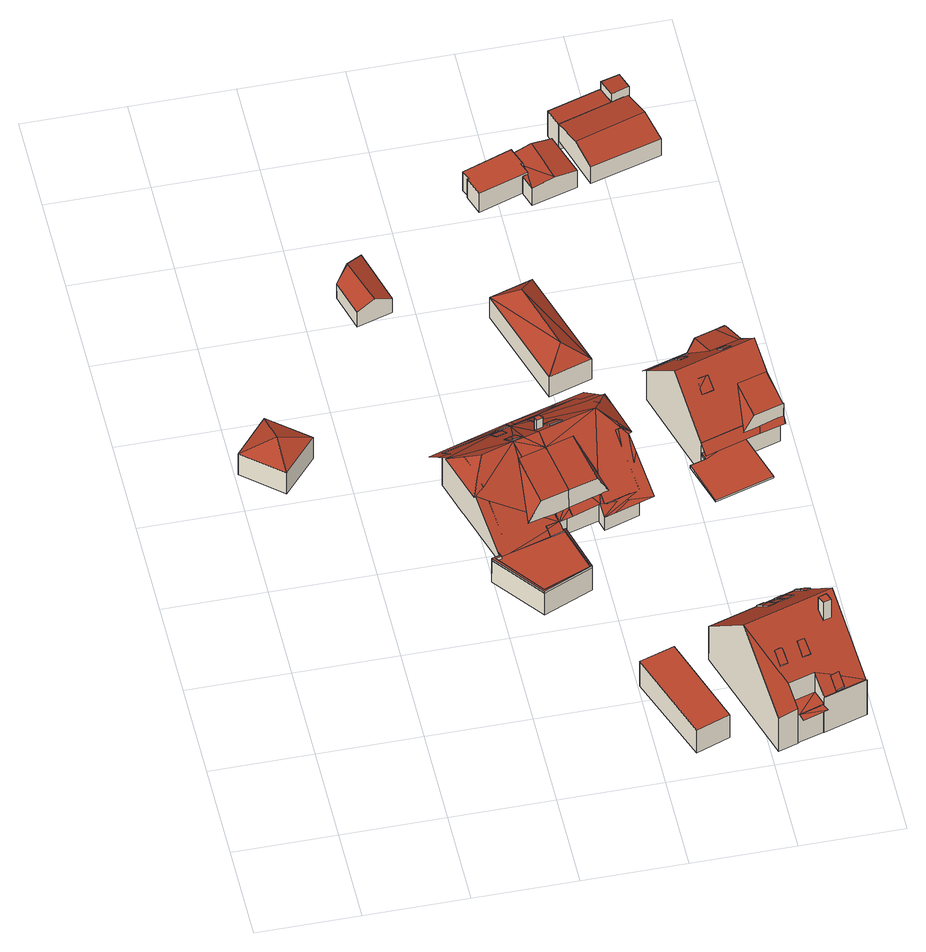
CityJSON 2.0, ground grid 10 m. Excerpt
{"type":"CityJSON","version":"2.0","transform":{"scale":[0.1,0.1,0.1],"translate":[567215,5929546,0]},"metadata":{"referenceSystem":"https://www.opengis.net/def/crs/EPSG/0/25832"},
"CityObjects":{
"building1":{"type":"Building","attributes":{"Grundfläche 2D":"24.319567","Grundhöhe NN":"0.627"},"geometry":[{"type":"Solid","lod":"3","boundaries":[[[[0,1,2]],[[0,3,1]],[[0,2,4]],[[0,4,3]],[[5,6,2,1]],[[6,7,4,2]],[[7,8,3,4]],[[8,5,1,3]],[[8,7,6,5]]]],"semantics":{"surfaces":[{"type":"RoofSurface"},{"type":"WallSurface"},{"type":"GroundSurface"}],"values":[[0,0,0,0,1,1,1,1,2]]}}]},
"building2":{"type":"Building","attributes":{"Grundfläche 2D":"119.126066","Grundhöhe NN":"1.270"},"children":["building2-1","building2-2","building2-3","building2-4"],"geometry":[{"type":"MultiSurface","lod":"3","boundaries":[[[9,10,11,12]],[[13,14,15,16]],[[15,17,16]],[[18,19,11,20]],[[13,21,14]],[[14,13,14,22]],[[23,24,11]],[[11,24,20]],[[25,24,23]],[[25,26,27]],[[28,25,27,29,30]],[[28,30,29,31,20,32,25]],[[24,25,32,20]],[[33,20,31,29,34,35]],[[33,35,34,36,37]],[[20,33,37,36,38,39]],[[40,14,22,41,42,43,38,44,45]],[[22,14,21]],[[12,20,39,38,43,42]],[[12,18,20]],[[14,40,45,46,47]],[[40,45,40,14]],[[9,12,42,41]],[[48,49,50,51,52,44,53]],[[10,16,17]],[[10,17,11]],[[12,11,19,18]],[[21,13,16,10,9,41,22]],[[54,55,45,43,39,37,35,56,31,57,58,59,60]],[[14,47,61,62]],[[63,14,62,64]],[[17,63,64,65]],[[66,25,23,11,17,65,67]],[[25,66,59,58,68,69,70]],[[47,46,45,55,71,53,44,52,51,50,72,61]],[[48,53,71,73]],[[49,48,73,74]],[[50,49,74,72]],[[54,60,59,66,67,65,64,62,61,72,74,73,71,55]],[[14,17,16,15]],[[26,25,70]],[[70,69,26]],[[26,69,68]],[[58,57,29,27,26,68]],[[31,56,35,34,29]],[[29,57,31]],[[34,35,37,36]],[[36,37,39,38]],[[43,45,44,38]],[[39,43,38]],[[17,14,63]]],"semantics":{"surfaces":[{"type":"RoofSurface"},{"type":"WallSurface"},{"type":"GroundSurface"}],"values":[0,0,0,0,0,0,0,0,0,0,0,0,0,0,0,0,0,0,0,0,0,0,0,0,1,1,1,1,1,1,1,1,1,1,1,1,1,1,2,0,0,0,0,0,0,0,0,0,0,0,0]}}]},
"building2-1":{"type":"BuildingInstallation","parents":["building2"],"geometry":[{"type":"MultiSurface","lod":"3","boundaries":[[[75,76,77]],[[78,79,80,81,75]],[[81,76,75]],[[82,83,84,78,75,77]],[[84,85,79,78]],[[79,85,32,86,76,81,80]],[[86,82,77,76]]],"semantics":{"surfaces":[{"type":"RoofSurface"},{"type":"WallSurface"}],"values":[0,0,0,1,1,1,1]}}]},
"building2-2":{"type":"BuildingInstallation","parents":["building2"],"geometry":[{"type":"MultiSurface","lod":"3","boundaries":[[[87,88,89,90,91,92,93,94,95,96]],[[44,53,91,90]],[[53,48,92,91]],[[48,49,93,92]],[[49,50,94,93]],[[95,94,50,51]],[[96,95,51,97]],[[97,98,87,96]],[[99,88,87,98]],[[89,88,99,100]],[[100,44,90,89]]],"semantics":{"surfaces":[{"type":"RoofSurface"},{"type":"WallSurface"}],"values":[0,1,1,1,1,1,1,1,1,1,1]}}]},
"building2-3":{"type":"BuildingInstallation","parents":["building2"],"geometry":[{"type":"MultiSurface","lod":"3","boundaries":[[[101,102,103]],[[104,102,101,105]],[[106,40,101,103]],[[46,105,101,40]],[[47,104,105,46]],[[47,14,102,104]],[[14,106,103,102]]],"semantics":{"surfaces":[{"type":"RoofSurface"},{"type":"WallSurface"}],"values":[0,0,1,1,1,1,1]}}]},
"building2-4":{"type":"BuildingInstallation","parents":["building2"],"geometry":[{"type":"MultiSurface","lod":"3","boundaries":[[[107,108,109,110]],[[111,112,108,107]],[[112,113,109,108]],[[28,114,110,109,113]],[[30,111,107,110,114]]],"semantics":{"surfaces":[{"type":"RoofSurface"},{"type":"WallSurface"}],"values":[0,1,1,1,1]}}]},
"building3":{"type":"Building","attributes":{"Grundfläche 2D":"17.410753","Grundhöhe NN":"1.309"},"geometry":[{"type":"Solid","lod":"3","boundaries":[[[[115,116,117,118]],[[119,115,118,120]],[[120,118,117,121,122]],[[119,120,122,123]],[[116,115,119,123,124]],[[117,116,124,121]],[[122,121,124,123]]]],"semantics":{"surfaces":[{"type":"RoofSurface"},{"type":"WallSurface"},{"type":"GroundSurface"}],"values":[[0,0,1,1,1,1,2]]}}]},
"building4":{"type":"Building","attributes":{"Grundfläche 2D":"33.595296","Grundhöhe NN":"0.766"},"geometry":[{"type":"Solid","lod":"3","boundaries":[[[[125,126,127,128]],[[129,130,128,127]],[[130,131,125,128]],[[131,132,126,125]],[[132,129,127,126]],[[132,131,130,129]]]],"semantics":{"surfaces":[{"type":"RoofSurface"},{"type":"WallSurface"},{"type":"GroundSurface"}],"values":[[0,1,1,1,1,2]]}}]},
"building5":{"type":"Building","attributes":{"Grundfläche 2D":"76.245888","Grundhöhe NN":"1.270"},"children":["building5-1","building5-2","building5-3"],"geometry":[{"type":"Solid","lod":"3","boundaries":[[[[10,133,134,11]],[[135,136,16,15]],[[137,138,135,139,140]],[[141,142,143,135,138,137,140,144,145,146,147,148]],[[143,149,136,135]],[[147,146,11,134]],[[146,145,144,150,151]],[[151,150,152,153,146]],[[154,155,25,156,157,146,153,152,158,159]],[[155,154,159,158,160,25]],[[26,25,160]],[[156,25,161,23,146,157]],[[11,146,23]],[[141,134,133]],[[10,11,17,16]],[[133,10,16,136,149,143,142,141]],[[147,134,148]],[[134,141,148]],[[162,163,164,165]],[[166,162,165,167]],[[168,151,145,166,167,169]],[[170,168,169,171]],[[172,159,153,170,171,173]],[[25,172,173,66]],[[17,11,23,161,25,66,65]],[[174,175,176,138,177,178,179,180]],[[178,17,65,179]],[[164,163,137,176,175]],[[165,164,175,174,180,179,65,66,173,171,169,167]],[[16,17,135,15]],[[181,139,135,138,176,137,163]],[[135,17,178]],[[178,177,135]],[[138,135,177]],[[163,144,140,139,181]],[[150,144,166,182]],[[166,144,163,162]],[[153,152,150,151,168,170]],[[166,145,150,182]],[[145,151,150]],[[153,159,158,152]],[[160,158,159,172,26]],[[26,172,25]]]],"semantics":{"surfaces":[{"type":"RoofSurface"},{"type":"WallSurface"},{"type":"GroundSurface"}],"values":[[0,0,0,0,0,0,0,0,0,0,0,0,0,0,1,1,1,1,1,1,1,1,1,1,1,1,1,1,2,0,0,0,0,0,0,0,0,0,0,0,0,0,0]]}}]},
"building5-1":{"type":"BuildingInstallation","parents":["building5"],"geometry":[{"type":"MultiSurface","lod":"3","boundaries":[[[183,184,185,186]],[[183,186,187,188]],[[184,183,188,189]],[[189,190,185,184]],[[190,187,186,185]]],"semantics":{"surfaces":[{"type":"RoofSurface"},{"type":"WallSurface"}],"values":[0,1,1,1,1]}}]},
"building5-2":{"type":"BuildingInstallation","parents":["building5"],"geometry":[{"type":"MultiSurface","lod":"3","boundaries":[[[191,192,193,194]],[[194,193,195,196]],[[196,197,191,194]],[[192,191,197,198]],[[198,195,193,192]]],"semantics":{"surfaces":[{"type":"RoofSurface"},{"type":"WallSurface"}],"values":[0,1,1,1,1]}}]},
"building5-3":{"type":"BuildingInstallation","parents":["building5"],"geometry":[{"type":"MultiSurface","lod":"3","boundaries":[[[199,200,201]],[[202,203,204,199,201,205]],[[203,202,206]],[[207,157,208,205,201,200]],[[208,154,209,206,202,205]],[[210,204,203,206,209,155]],[[207,200,199,204,210,156]]],"semantics":{"surfaces":[{"type":"RoofSurface"},{"type":"WallSurface"}],"values":[0,0,0,1,1,1,1]}}]},
"building6":{"type":"Building","attributes":{"Grundfläche 2D":"115.970251","Grundhöhe NN":"1.440"},"children":["building6-1","building6-2","building6-3","building6-4","building6-5","building6-6","building6-7","building6-8","building6-9","building6-10","building6-11","building6-12"],"geometry":[{"type":"Solid","lod":"3","boundaries":[[[[211,212,213,214]],[[215,216,217,218,214,219,220]],[[221,222,223,224,225,220,219,226,227,228]],[[229,230,215,220]],[[216,211,214,218,217]],[[231,232,233,234]],[[231,234,235,236]],[[234,237,238]],[[239,235,234,238]],[[240,239,234,233,241,242]],[[236,235,243,244]],[[235,239,240,243]],[[211,216,231,236,244,245,212]],[[213,212,245,246]],[[247,248,222,221,228,227,226,219,214,213,246,249]],[[250,225,224,223,222,248,251]],[[229,220,225,250,252]],[[229,252,241,233,230]],[[230,233,232,215]],[[215,232,231,216]],[[250,251,248,247,249,246,245,244,243,240,242,241,252]],[[239,237,234]],[[238,237,239]],[[239,235,239,238]]]],"semantics":{"surfaces":[{"type":"RoofSurface"},{"type":"WallSurface"},{"type":"GroundSurface"}],"values":[[0,0,0,0,0,0,0,0,0,1,1,1,1,1,1,1,1,1,1,1,2,0,0,0]]}}]},
"building6-1":{"type":"BuildingInstallation","parents":["building6"],"geometry":[{"type":"MultiSurface","lod":"3","boundaries":[[[253,254,255,256,257]],[[255,254,258,259]],[[259,260,256,255]],[[254,253,257,261,262,258]]],"semantics":{"surfaces":[{"type":"RoofSurface"},{"type":"WallSurface"}],"values":[0,1,1,1]}}]},
"building6-2":{"type":"BuildingInstallation","parents":["building6"],"geometry":[{"type":"MultiSurface","lod":"3","boundaries":[[[263,264,265,266,267]],[[227,228,263,267]],[[265,264,263,228,268]],[[266,265,268,269]]],"semantics":{"surfaces":[{"type":"RoofSurface"},{"type":"WallSurface"}],"values":[0,1,1,1]}}]},
"building6-3":{"type":"BuildingInstallation","parents":["building6"],"geometry":[{"type":"MultiSurface","lod":"3","boundaries":[[[270,271,272,273]],[[270,273,274,275]],[[271,270,275,276]],[[271,276,277,272]]],"semantics":{"surfaces":[{"type":"RoofSurface"},{"type":"WallSurface"}],"values":[0,1,1,1]}}]},
"building6-4":{"type":"BuildingInstallation","parents":["building6"],"geometry":[{"type":"MultiSurface","lod":"3","boundaries":[[[278,279,280,281,282]],[[283,282,281,280,284,285]],[[278,282,283,286]],[[279,278,286,287]]],"semantics":{"surfaces":[{"type":"RoofSurface"},{"type":"WallSurface"}],"values":[0,1,1,1]}}]},
"building6-5":{"type":"BuildingInstallation","parents":["building6"],"geometry":[{"type":"MultiSurface","lod":"3","boundaries":[[[288,289,290,291,292]],[[293,294,289,288]],[[295,293,288,292]],[[218,296,290,289,294]],[[292,291,290,296,217,295]]],"semantics":{"surfaces":[{"type":"RoofSurface"},{"type":"WallSurface"}],"values":[0,1,1,1,1]}}]},
"building6-6":{"type":"BuildingInstallation","parents":["building6"],"geometry":[{"type":"MultiSurface","lod":"3","boundaries":[[[297,298,299,300,301,302]],[[303,304,297,302,301]],[[304,305,298,297]],[[305,306,299,298]],[[301,300,299,306,307,303]]],"semantics":{"surfaces":[{"type":"RoofSurface"},{"type":"WallSurface"}],"values":[0,1,1,1,1]}}]},
"building6-7":{"type":"BuildingInstallation","parents":["building6"],"geometry":[{"type":"MultiSurface","lod":"3","boundaries":[[[308,309,310,311]],[[311,310,312,313]],[[308,311,313,314]],[[309,308,314,315]],[[310,309,315,312]]],"semantics":{"surfaces":[{"type":"RoofSurface"},{"type":"WallSurface"}],"values":[0,1,1,1,1]}}]},
"building6-8":{"type":"BuildingInstallation","parents":["building6"],"geometry":[{"type":"MultiSurface","lod":"3","boundaries":[[[316,317,318,319,320]],[[321,318,317,316,322,323]],[[321,324,319,318]],[[324,325,320,319]],[[322,316,320,325]]],"semantics":{"surfaces":[{"type":"RoofSurface"},{"type":"WallSurface"}],"values":[0,1,1,1,1]}}]},
"building6-9":{"type":"BuildingInstallation","parents":["building6"],"geometry":[{"type":"MultiSurface","lod":"3","boundaries":[[[267,266,326,327]],[[267,327,226,227]],[[326,266,269,328]],[[328,226,327,326]]],"semantics":{"surfaces":[{"type":"RoofSurface"},{"type":"WallSurface"}],"values":[0,1,1,1]}}]},
"building6-10":{"type":"BuildingInstallation","parents":["building6"],"geometry":[{"type":"MultiSurface","lod":"3","boundaries":[[[279,329,330,280]],[[280,330,331,284]],[[287,332,329,279]],[[332,331,330,329]]],"semantics":{"surfaces":[{"type":"RoofSurface"},{"type":"WallSurface"}],"values":[0,1,1,1]}}]},
"building6-11":{"type":"BuildingInstallation","parents":["building6"],"geometry":[{"type":"MultiSurface","lod":"3","boundaries":[[[273,272,333,334,335]],[[336,274,273,335]],[[277,337,334,333,272]],[[337,336,335,334]]],"semantics":{"surfaces":[{"type":"RoofSurface"},{"type":"WallSurface"}],"values":[0,1,1,1]}}]},
"building6-12":{"type":"BuildingInstallation","parents":["building6"],"geometry":[{"type":"MultiSurface","lod":"3","boundaries":[[[256,338,339,257]],[[340,261,257,339]],[[260,341,338,256]],[[341,340,339,338]]],"semantics":{"surfaces":[{"type":"RoofSurface"},{"type":"WallSurface"}],"values":[0,1,1,1]}}]},
"building7":{"type":"Building","attributes":{"Grundfläche 2D":"48.190642","Grundhöhe NN":"1.450"},"geometry":[{"type":"Solid","lod":"3","boundaries":[[[[342,343,344]],[[345,346,343]],[[342,345,343]],[[342,344,347]],[[345,347,346]],[[342,347,345]],[[348,349,344,343]],[[349,350,347,344]],[[350,351,346,347]],[[351,348,343,346]],[[351,350,349,348]]]],"semantics":{"surfaces":[{"type":"RoofSurface"},{"type":"WallSurface"},{"type":"GroundSurface"}],"values":[[0,0,0,0,0,0,1,1,1,1,2]]}}]},
"building8":{"type":"Building","attributes":{"Grundfläche 2D":"15.698104","Grundhöhe NN":"1.304"},"geometry":[{"type":"Solid","lod":"3","boundaries":[[[[352,353,354,355,356,357,358,359]],[[354,353,360,361]],[[355,354,361,362]],[[356,355,362,363]],[[357,356,363,364]],[[358,357,364,365]],[[359,358,365,366]],[[352,359,366,367]],[[353,352,367,360]],[[360,367,366,365,364,363,362,361]]]],"semantics":{"surfaces":[{"type":"RoofSurface"},{"type":"WallSurface"},{"type":"GroundSurface"}],"values":[[0,1,1,1,1,1,1,1,1,2]]}}]},
"building9":{"type":"Building","attributes":{"Grundfläche 2D":"83.312500","Grundhöhe NN":"1.780"},"children":["building9-1","building9-2","building9-3","building9-4"],"geometry":[{"type":"Solid","lod":"3","boundaries":[[[[368,369,370]],[[371,372,368,373]],[[369,368,372,374]],[[375,376,377,378,379]],[[380,381,382,383,384,378,377,385,386,387,388,389,390]],[[391,392,393,394]],[[371,395,394,393,396,397,386,385,372]],[[385,374,372]],[[373,395,371]],[[383,379,378,384]],[[391,394,395,373,368,370]],[[398,369,374]],[[398,391,370,369]],[[383,382,381,380,375,379]],[[380,399,400,377,376,375]],[[387,386,397,401,402,403,404]],[[402,405,400,384,387,404,403]],[[385,377,400,405,406,398,374]],[[397,398,406,401]],[[405,402,401,406]],[[389,388,387,384,400,399,380,390]],[[397,396,393,392,391,398]]]],"semantics":{"surfaces":[{"type":"RoofSurface"},{"type":"WallSurface"},{"type":"GroundSurface"}],"values":[[0,0,0,0,0,0,0,0,0,0,1,1,1,1,1,1,1,1,1,2,0,0]]}}]},
"building9-1":{"type":"BuildingInstallation","parents":["building9"],"geometry":[{"type":"MultiSurface","lod":"3","boundaries":[[[407,408,409,410]],[[410,409,411,412]],[[407,410,412,413]],[[408,407,413,414]],[[409,408,414,411]]],"semantics":{"surfaces":[{"type":"RoofSurface"},{"type":"WallSurface"}],"values":[0,1,1,1,1]}}]},
"building9-2":{"type":"BuildingInstallation","parents":["building9"],"geometry":[{"type":"MultiSurface","lod":"3","boundaries":[[[415,416,417,418]],[[418,417,419,420]],[[415,418,420,421]],[[415,421,422,416]],[[417,416,422,419]]],"semantics":{"surfaces":[{"type":"RoofSurface"},{"type":"WallSurface"}],"values":[0,1,1,1,1]}}]},
"building9-3":{"type":"BuildingInstallation","parents":["building9"],"geometry":[{"type":"MultiSurface","lod":"3","boundaries":[[[423,424,425,426]],[[426,425,427,428]],[[423,426,428,429]],[[424,423,429,430]],[[425,424,430,427]]],"semantics":{"surfaces":[{"type":"RoofSurface"},{"type":"WallSurface"}],"values":[0,1,1,1,1]}}]},
"building9-4":{"type":"BuildingInstallation","parents":["building9"],"geometry":[{"type":"MultiSurface","lod":"3","boundaries":[[[431,432,404]],[[433,434,432,431,435]],[[436,403,404,432]],[[403,437,431,404]],[[437,438,435,431]],[[438,439,433,435]],[[439,440,434,433]],[[440,436,432,434]],[[403,436,440,439,438,437]]],"semantics":{"surfaces":[{"type":"RoofSurface"},{"type":"WallSurface"},{"type":"OuterCeilingSurface"}],"values":[0,0,1,1,1,1,1,1,2]}}]},
"building10":{"type":"Building","attributes":{"Grundfläche 2D":"18.949280","Grundhöhe NN":"1.323"},"geometry":[{"type":"Solid","lod":"3","boundaries":[[[[441,442,443,444]],[[445,444,446]],[[447,441,444,445]],[[447,445,448]],[[449,442,441,450]],[[444,443,451,363]],[[446,444,363,362]],[[445,446,362,361]],[[448,445,361,452]],[[447,448,452,453]],[[450,441,447,453,454]],[[449,450,454,455]],[[451,443,442,449,455]],[[362,363,451,455,454,453,452,361]]]],"semantics":{"surfaces":[{"type":"RoofSurface"},{"type":"WallSurface"},{"type":"GroundSurface"}],"values":[[0,0,0,0,0,1,1,1,1,1,1,1,1,2]]}}]},
"building11":{"type":"Building","attributes":{"Grundfläche 2D":"10.837743","Grundhöhe NN":"0.014"},"geometry":[{"type":"Solid","lod":"3","boundaries":[[[[456,457,458,459,460]],[[461,462,460,459]],[[462,463,464,457,456,460]],[[464,465,458,457]],[[465,461,459,458]],[[463,462,461,465,464]]]],"semantics":{"surfaces":[{"type":"RoofSurface"},{"type":"WallSurface"},{"type":"GroundSurface"}],"values":[[0,1,1,1,1,2]]}}]},
"building12":{"type":"Building","attributes":{"Grundfläche 2D":"43.003669","Grundhöhe NN":"1.311"},"geometry":[{"type":"Solid","lod":"3","boundaries":[[[[466,467,468,469]],[[470,471,467,466,472]],[[469,468,473,474]],[[472,466,469,474,475]],[[471,470,472,475,476]],[[473,468,467,471,476]],[[475,474,473,476]]]],"semantics":{"surfaces":[{"type":"RoofSurface"},{"type":"WallSurface"},{"type":"GroundSurface"}],"values":[[0,0,1,1,1,1,2]]}}]},
"building13":{"type":"Building","attributes":{"Grundfläche 2D":"3.350863","Grundhöhe NN":"0.136"},"geometry":[{"type":"Solid","lod":"3","boundaries":[[[[477,478,479,480,481]],[[482,483,484,479,478,477]],[[484,485,480,479]],[[485,486,481,480]],[[486,482,477,481]],[[484,483,482,486,485]]]],"semantics":{"surfaces":[{"type":"RoofSurface"},{"type":"WallSurface"},{"type":"GroundSurface"}],"values":[[0,1,1,1,1,2]]}}]}
},
"vertices":[
[38,442,45],[34,476,34],[2,439,34],[72,444,34],[40,407,34],[34,476,6],[2,439,6],[40,407,6],[72,444,6],
[248,289,76],[275,297,76],[263,340,89],[236,332,89],[270,296,51],[264,287,46],[277,291,46],[275,297,52],[274,301,55],[240,333,89],[243,334,89],[234,344,99],[261,293,51],[251,290,52],[259,351,99],[245,347,99],[244,402,55],[242,410,49],[166,386,49],[226,389,62],[176,354,80],[223,387,63],[186,352,83],[238,363,84],[203,334,99],[174,353,80],[189,343,90],[189,302,80],[196,319,90],[191,303,80],[199,310,83],[252,281,45],[235,285,53],[235,293,60],[202,300,75],[204,260,42],[213,263,41],[254,275,40],[267,279,39],[234,209,42],[282,230,42],[268,279,42],[267,279,42],[254,275,42],[196,258,42],[189,343,13],[213,263,13],[188,345,88],[184,360,76],[177,382,56],[177,382,13],[188,345,13],[267,279,13],[264,287,13],[261,297,55],[261,297,13],[274,301,13],[244,402,13],[263,340,13],[226,396,56],[241,401,56],[242,401,56],[196,258,13],[268,279,13],[234,209,13],[282,230,13],
[235,349,96],[229,360,86],[233,348,96],[244,351,96],[240,364,85],[238,363,85],[236,363,85],[233,348,95],[235,349,95],[244,351,95],[240,364,84],[229,360,85],
[234,211,45],[199,257,45],[205,258,45],[204,260,45],[196,258,45],[234,209,45],[282,230,45],[268,279,45],[267,279,45],[281,230,45],[281,230,42],[234,211,42],[199,257,42],[205,258,42],
[252,281,46],[264,287,47],[251,283,48],[267,279,40],[254,275,41],[251,283,47],
[226,378,71],[236,381,71],[233,391,63],[223,388,63],[226,378,70],[236,381,70],[233,391,62],[223,388,62],
[160,590,41],[177,595,32],[161,652,32],[145,637,41],[143,585,32],[132,623,32],[161,652,13],[132,623,13],[143,585,13],[177,595,13],
[366,34,38],[334,123,41],[300,112,41],[333,22,38],[300,112,8],[333,22,8],[366,34,8],[334,123,8],
[303,305,76],[290,348,89],[304,299,48],[298,304,53],[312,300,47],[308,299,47],[306,289,40],[355,304,41],[314,309,53],[310,308,53],[305,306,53],[341,349,79],[334,354,85],[315,368,99],[307,320,63],[313,311,55],[303,305,53],[344,350,80],[333,357,87],[330,400,80],[321,380,92],[269,401,63],[266,401,62],[261,394,66],[268,390,70],[327,399,80],[315,399,76],[318,433,49],[259,351,98],[329,352,84],[342,309,48],[342,309,13],[329,352,13],[334,353,84],[334,353,13],[326,379,87],[326,379,13],[321,378,92],[321,378,13],[308,421,56],[308,421,13],[308,299,13],[308,298,13],[308,298,46],[306,307,54],[305,310,55],[305,310,13],[306,307,13],[328,301,45],[336,353,83],
[283,363,96],[280,375,85],[268,372,85],[271,360,96],[271,360,95],[283,363,95],[280,375,84],[268,372,84],
[265,362,104],[263,366,104],[258,365,104],[259,360,104],[258,365,87],[259,360,92],[265,362,92],[263,366,88],
[261,394,67],[262,389,71],[268,390,71],[269,401,64],[266,401,63],[259,399,63],[272,392,71],[269,402,63],[262,389,70],[272,392,70],[269,402,62],[259,399,62],
[449,18,60],[449,17,60],[491,30,60],[490,31,60],[418,26,77],[444,34,77],[461,33,71],[466,33,69],[472,91,122],[385,64,122],[453,151,59],[453,152,58],[449,151,58],[412,139,58],[366,125,58],[460,129,82],[457,140,71],[453,150,60],[404,3,58],[423,9,60],[444,34,51],[418,26,51],[423,9,51],[425,10,51],[448,18,51],[449,18,51],[427,2,51],[451,10,51],[448,17,51],[448,17,14],[423,9,14],[425,10,14],[448,18,14],[449,18,14],[449,17,14],[491,30,14],[453,151,14],[453,152,14],[490,31,14],[366,125,14],[449,151,14],[404,3,14],
[423,131,70],[420,140,61],[413,138,61],[416,127,72],[423,130,72],[420,140,60],[413,138,60],[416,127,71],[423,130,71],[423,131,69],
[453,150,61],[452,150,61],[450,149,61],[453,139,72],[457,140,72],[450,149,60],[453,139,71],
[429,142,61],[422,140,61],[425,130,72],[432,132,72],[432,132,71],[429,142,60],[422,140,60],[425,130,71],
[430,143,61],[433,133,72],[440,135,72],[439,137,69],[437,145,61],[437,145,60],[440,135,71],[439,137,68],[430,143,60],[433,133,71],
[461,22,61],[469,25,62],[466,35,72],[461,33,72],[458,32,72],[461,22,60],[469,25,61],[458,32,71],[466,35,71],
[410,47,100],[413,37,90],[420,39,90],[418,47,98],[417,49,100],[415,49,100],[417,49,99],[410,47,99],[413,37,89],[420,39,89],[418,47,97],
[432,54,100],[435,44,89],[443,46,89],[439,56,100],[443,46,88],[439,56,99],[432,54,99],[435,44,88],
[467,71,129],[465,77,129],[464,79,129],[456,76,129],[459,69,129],[464,79,112],[467,71,105],[465,77,111],[456,76,112],[459,69,105],
[456,127,83],[460,129,83],[456,127,82],
[437,121,83],[444,124,83],[444,124,82],[437,121,82],
[425,129,72],[428,119,83],[435,121,83],[435,121,82],[428,119,82],
[419,116,83],[427,118,83],[427,118,82],[419,116,82],
[309,489,57],[261,570,41],[293,465,41],[288,559,57],[303,583,41],[335,478,41],[261,570,14],[293,465,14],[335,478,14],[303,583,14],
[272,717,38],[279,697,38],[327,713,38],[323,724,38],[325,724,38],[318,743,38],[270,726,38],[274,717,38],[279,697,13],[327,713,13],[323,724,13],[325,724,13],[318,743,13],[270,726,13],[274,717,13],[272,717,13],
[445,463,71],[455,464,72],[454,466,71],[433,428,83],[461,436,83],[425,457,71],[463,437,83],[486,362,72],[485,363,72],[477,391,85],[448,383,85],[457,353,72],[486,362,55],[481,361,55],[457,353,55],[447,350,55],[447,355,59],[470,413,108],[392,389,108],[406,342,59],[409,334,50],[458,349,50],[487,357,50],[454,466,55],[453,470,50],[424,461,50],[445,463,55],[417,454,55],[375,446,50],[377,440,57],[455,464,57],[485,363,56],[484,366,59],[377,440,18],[406,342,18],[406,342,43],[406,342,46],[484,366,18],[455,464,18],
[446,423,93],[438,421,92],[441,411,102],[449,413,102],[441,411,101],[449,413,101],[446,423,92],[438,421,91],
[404,445,61],[407,435,70],[414,437,70],[411,446,61],[414,437,69],[411,446,60],[404,445,60],[407,435,69],
[425,377,88],[422,387,98],[411,384,98],[414,374,88],[411,384,97],[414,374,87],[425,377,87],[422,387,97],
[409,334,46],[447,355,46],[407,284,45],[464,301,45],[393,329,46],[447,355,43],[409,334,43],[393,329,43],[407,284,43],[464,301,43],
[349,701,40],[337,745,40],[319,740,36],[325,724,36],[327,713,36],[323,724,36],[327,695,36],[322,711,36],[357,750,36],[371,708,36],[319,740,13],[322,711,13],[327,695,13],[371,708,13],[357,750,13],
[413,801,33],[413,802,33],[361,786,33],[367,767,34],[419,783,34],[367,767,0],[419,783,0],[413,801,0],[413,802,0],[361,786,0],
[444,759,42],[376,737,42],[384,710,35],[453,730,35],[419,783,35],[367,767,35],[435,788,35],[384,710,13],[453,730,13],[435,788,13],[367,767,13],
[419,783,46],[435,788,46],[436,788,46],[431,806,44],[413,801,44],[419,783,1],[435,788,1],[436,788,1],[431,806,1],[413,801,1]
]}
